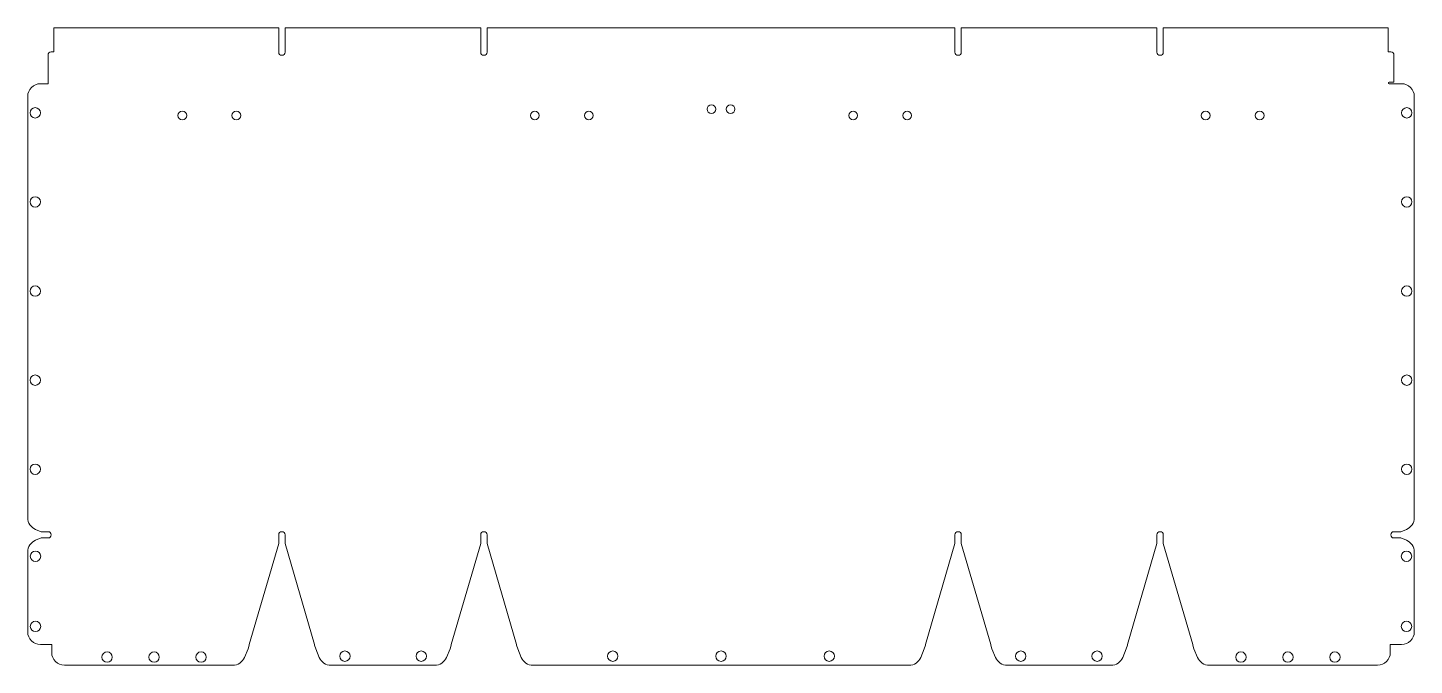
# Model space of a CAD drawing. Header units: inches. Extents: x -13.6 to 13.6, y -12 to 0.5.
import ezdxf

# ---------------------------------------------------------------- set-up
doc = ezdxf.new("R2010")
doc.units = ezdxf.units.IN
doc.header["$MEASUREMENT"] = 0

msp = doc.modelspace()

# ---------------------------------------------------------------- linework, layer by layer
at = {"color": 7, "linetype": 'Continuous', "lineweight": 15}
for p, q in [((-13.096, 0.475), (-13.096, 0)), ((-8.683, 0.475), (-13.096, 0.475)), ((-8.683, -0.006), (-8.683, 0.475)), ((-8.56, 0.475), (-8.56, -0.006)), ((-4.717, 0.475), (-8.56, 0.475)), ((-4.717, -0.006), (-4.717, 0.475)), ((-4.593, 0.475), (-4.593, -0.006)), ((4.593, 0.475), (-4.593, 0.475)), ((4.593, -0.006), (4.593, 0.475)), ((4.717, 0.475), (4.717, -0.006)), ((8.56, 0.475), (4.717, 0.475)), ((8.56, -0.006), (8.56, 0.475)), ((8.683, 0.475), (8.683, -0.006)), ((13.096, 0.475), (8.683, 0.475)), ((13.096, 0), (13.096, 0.475)), ((-13.096, 0), (-13.15, 0)), ((13.15, 0), (13.096, 0)), ((-13.213, -0.625), (-13.213, -0.062)), ((-8.62, -0.066), (-8.623, -0.066)), ((-4.653, -0.066), (-4.657, -0.066)), ((4.657, -0.066), (4.653, -0.066)), ((8.623, -0.066), (8.62, -0.066)), ((13.213, -0.593), (13.213, -0.062)), ((-13.213, -0.625), (-13.361, -0.625)), ((13.118, -0.593), (13.213, -0.593)), ((13.118, -0.625), (13.361, -0.625)), ((-13.611, -9.146), (-13.611, -0.875)), ((13.611, -9.146), (13.611, -0.875)), ((-13.457, -9.377), (-13.348, -9.422)), ((-13.348, -9.422), (-13.21, -9.422)), ((-13.15, -9.482), (-13.15, -9.485)), ((-8.683, -9.482), (-8.683, -9.652)), ((-8.623, -9.422), (-8.62, -9.422)), ((-8.56, -9.652), (-8.56, -9.482)), ((-4.717, -9.482), (-4.717, -9.652)), ((-4.657, -9.422), (-4.653, -9.422)), ((-4.593, -9.482), (-4.593, -9.652)), ((4.593, -9.652), (4.593, -9.482)), ((4.653, -9.422), (4.657, -9.422)), ((4.717, -9.652), (4.717, -9.482)), ((8.56, -9.482), (8.56, -9.652)), ((8.62, -9.422), (8.623, -9.422)), ((8.683, -9.652), (8.683, -9.482)), ((13.15, -9.485), (13.15, -9.482)), ((13.348, -9.422), (13.21, -9.422)), ((13.457, -9.377), (13.348, -9.422)), ((-13.348, -9.545), (-13.457, -9.59)), ((-13.21, -9.545), (-13.348, -9.545)), ((-8.683, -9.652), (-9.265, -11.638)), ((-7.978, -11.638), (-8.56, -9.652)), ((-4.717, -9.652), (-5.298, -11.638)), ((-4.012, -11.638), (-4.593, -9.652)), ((4.593, -9.652), (4.012, -11.638)), ((5.298, -11.638), (4.717, -9.652)), ((8.56, -9.652), (7.978, -11.638)), ((9.265, -11.638), (8.683, -9.652)), ((13.21, -9.545), (13.348, -9.545)), ((13.348, -9.545), (13.457, -9.59)), ((-13.611, -11.388), (-13.611, -9.821)), ((13.611, -11.388), (13.611, -9.821)), ((-13.361, -11.638), (-13.14, -11.638)), ((-13.14, -11.794), (-13.14, -11.638)), ((-9.286, -11.722), (-9.265, -11.648)), ((-9.265, -11.648), (-9.265, -11.638)), ((-7.978, -11.648), (-7.978, -11.638)), ((-7.978, -11.648), (-7.957, -11.722)), ((-5.32, -11.722), (-5.298, -11.648)), ((-5.298, -11.648), (-5.298, -11.638)), ((-4.012, -11.648), (-4.012, -11.638)), ((-4.012, -11.648), (-3.99, -11.722)), ((3.99, -11.722), (4.012, -11.648)), ((4.012, -11.648), (4.012, -11.638)), ((5.298, -11.648), (5.298, -11.638)), ((5.298, -11.648), (5.32, -11.722)), ((7.957, -11.722), (7.978, -11.648)), ((7.978, -11.648), (7.978, -11.638)), ((9.265, -11.648), (9.265, -11.638)), ((9.265, -11.648), (9.286, -11.722)), ((13.361, -11.638), (13.14, -11.638)), ((13.14, -11.638), (13.14, -11.794)), ((-9.356, -11.89), (-9.286, -11.722)), ((-7.957, -11.722), (-7.887, -11.89)), ((-5.389, -11.89), (-5.32, -11.722)), ((-3.99, -11.722), (-3.921, -11.89)), ((3.921, -11.89), (3.99, -11.722)), ((5.32, -11.722), (5.389, -11.89)), ((7.887, -11.89), (7.957, -11.722)), ((9.286, -11.722), (9.356, -11.89)), ((-9.587, -12.044), (-12.89, -12.044)), ((-5.62, -12.044), (-7.656, -12.044)), ((3.69, -12.044), (-3.69, -12.044)), ((7.656, -12.044), (5.62, -12.044)), ((12.89, -12.044), (9.587, -12.044))]:
    msp.add_line(p, q, dxfattribs=at)
for centre, radius in [((-0.188, -1.125), 0.0859), ((0.188, -1.125), 0.0859), ((-13.464, -1.196), 0.102), ((-10.576, -1.25), 0.0859), ((-9.516, -1.25), 0.0859), ((-3.656, -1.25), 0.0859), ((-2.594, -1.25), 0.0859), ((2.594, -1.25), 0.0859), ((3.656, -1.25), 0.0859), ((9.516, -1.25), 0.0859), ((10.576, -1.25), 0.0859), ((13.464, -1.196), 0.102), ((-13.464, -2.946), 0.102), ((13.464, -2.946), 0.102), ((-13.464, -4.696), 0.102), ((13.464, -4.696), 0.102), ((-13.464, -6.446), 0.102), ((13.464, -6.446), 0.102), ((-13.464, -8.196), 0.102), ((13.464, -8.196), 0.102), ((-13.459, -9.905), 0.102), ((13.459, -9.905), 0.102), ((-13.459, -11.28), 0.102), ((13.459, -11.28), 0.102), ((-12.053, -11.883), 0.102), ((-11.131, -11.883), 0.102), ((-10.209, -11.883), 0.102), ((-7.384, -11.865), 0.102), ((-5.884, -11.865), 0.102), ((-2.125, -11.865), 0.102), ((0, -11.865), 0.102), ((2.125, -11.865), 0.102), ((5.884, -11.865), 0.102), ((7.384, -11.865), 0.102), ((10.209, -11.883), 0.102), ((11.131, -11.883), 0.102), ((12.053, -11.883), 0.102)]:
    msp.add_circle(centre, radius, dxfattribs=at)
for centre, radius, start, end in [((13.15, -0.062), 0.0625, 0, 90), ((-13.15, -0.062), 0.0625, 90, 180), ((-8.623, -0.006), 0.06, 180, 270), ((-8.62, -0.006), 0.06, 270, 0), ((-4.657, -0.006), 0.06, 180, 270), ((-4.653, -0.006), 0.06, 270, 360), ((4.653, -0.006), 0.06, 180, 270), ((4.657, -0.006), 0.06, 270, 0), ((8.62, -0.006), 0.06, 180, 270), ((8.623, -0.006), 0.06, 270, 0), ((-13.361, -0.875), 0.25, 90, 180), ((13.118, -0.609), 0.016, 90, 270), ((13.361, -0.875), 0.25, 0, 90), ((-13.361, -9.146), 0.25, 180, 247.5), ((13.361, -9.146), 0.25, 292.5, 0), ((-13.21, -9.482), 0.06, 0, 90), ((-13.21, -9.485), 0.06, 270, 0), ((-8.623, -9.482), 0.06, 90, 180), ((-8.62, -9.482), 0.06, 360, 90), ((-4.657, -9.482), 0.06, 90, 180), ((-4.653, -9.482), 0.06, 0, 90), ((4.653, -9.482), 0.06, 90, 180), ((4.657, -9.482), 0.06, 0, 90), ((8.62, -9.482), 0.06, 90, 180), ((8.623, -9.482), 0.06, 360, 90), ((13.21, -9.482), 0.06, 90, 180), ((13.21, -9.485), 0.06, 180, 270), ((-13.361, -9.821), 0.25, 112.5, 180), ((13.361, -9.821), 0.25, 0, 67.5), ((-13.361, -11.388), 0.25, 180, 270), ((13.361, -11.388), 0.25, 270, 0), ((-12.89, -11.794), 0.25, 180, 270), ((-9.587, -11.794), 0.25, 270, 337.5), ((-7.656, -11.794), 0.25, 202.5, 270), ((-5.62, -11.794), 0.25, 270, 337.5), ((-3.69, -11.794), 0.25, 202.5, 270), ((3.69, -11.794), 0.25, 270, 337.5), ((5.62, -11.794), 0.25, 202.5, 270), ((7.656, -11.794), 0.25, 270, 337.5), ((9.587, -11.794), 0.25, 202.5, 270), ((12.89, -11.794), 0.25, 270, 360)]:
    msp.add_arc(centre, radius, start, end, dxfattribs=at)

doc.saveas('drawing.dxf')
